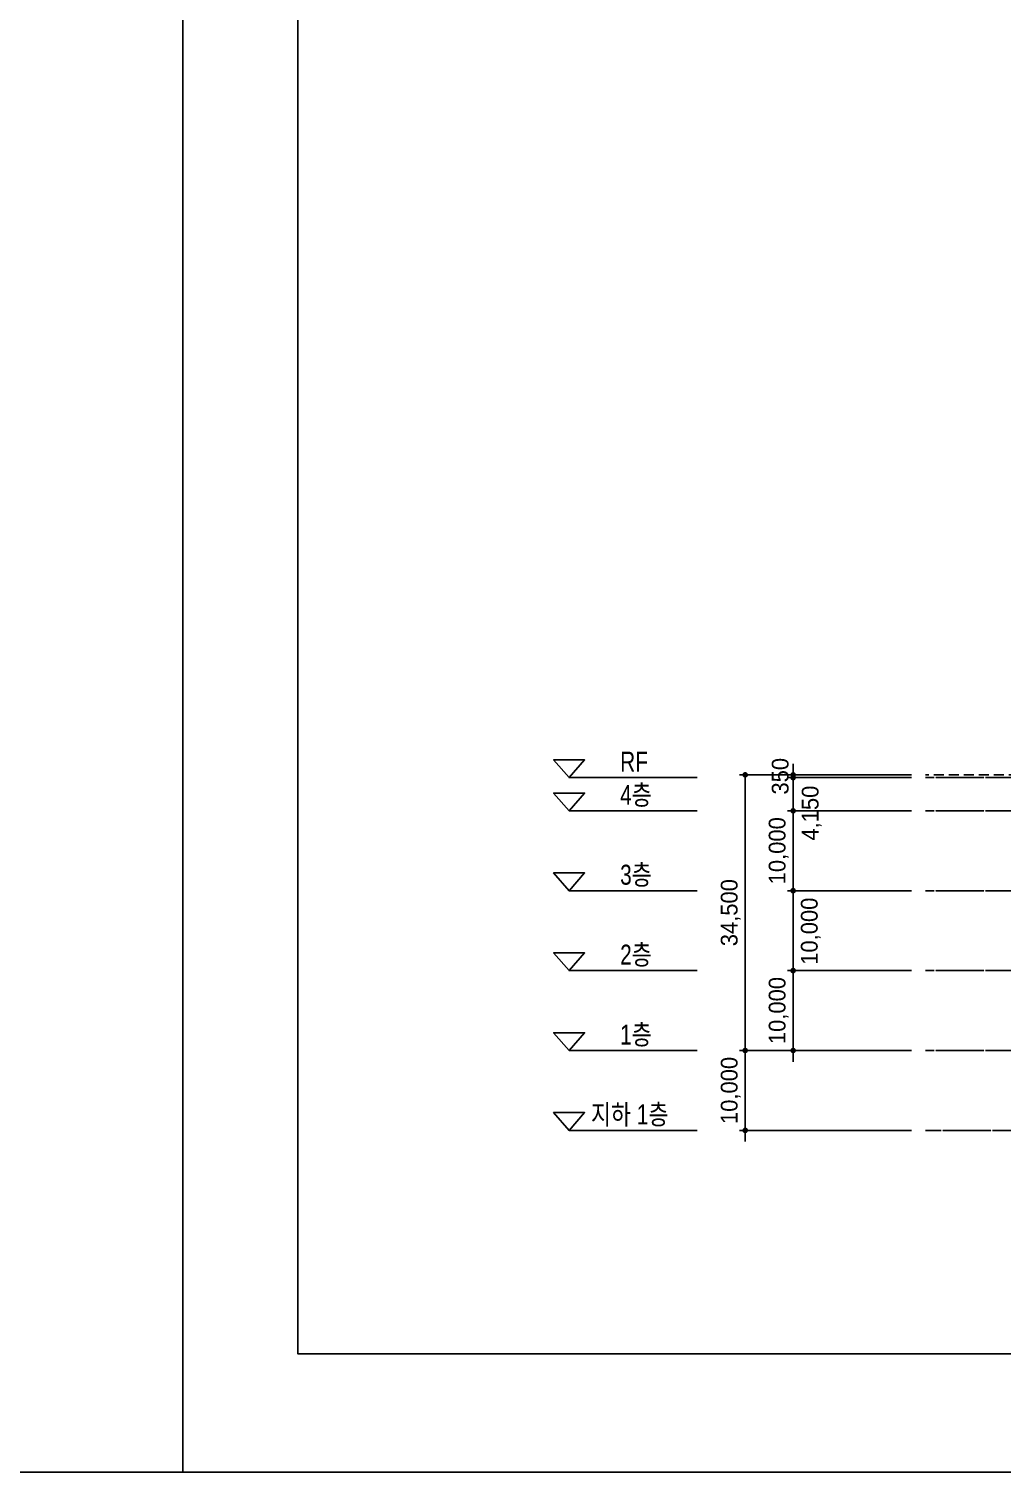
# Model space of a CAD drawing. Header units: millimetres. Extents: x 4754612 to 5801174, y 2368242 to 2777223.
# Drawn here: x 5277893 to 5399772, y 2368242 to 2548885 of the extents above; entities that cross this region are included whole.
import ezdxf
from ezdxf.enums import TextEntityAlignment as Align

# ---------------------------------------------------------------- set-up
doc = ezdxf.new("R2010")
doc.units = ezdxf.units.MM
doc.header["$LTSCALE"] = 1000
doc.linetypes.add('03 단지-0902$0$HIDDEN', pattern=[0.375, 0.25, -0.125])
doc.linetypes.add('CEN', pattern=[6.2, 6, -0.1, 0, -0.1])
doc.layers.get('DEFPOINTS').update_dxf_attribs({"color": 151})
for name, color, linetype in [('A-중심선', 10, 'CEN'), ('DIM', 7, 'Continuous'), ('SYM', 7, 'Continuous'), ('TEX', 3, 'Continuous')]:
    doc.layers.add(name, color=color, linetype=linetype)
doc.layers.add('Guide-line', color=151, linetype='Continuous', plot=False)
doc.styles.add('AUDIT_D_190715091641-0', font='')
doc.styles.add('주석', font='')
doc.styles.get('AUDIT_D_190715091641-0').set_extended_font_data('Dotum')
doc.styles.get('주석').set_extended_font_data('Dotum')
doc.dimstyles.new('scale600', dxfattribs={"dimscale": 600, "dimtxt": 2, "dimasz": 1, "dimexe": 1, "dimexo": 2.5, "dimgap": 0.8, "dimtad": 1, "dimdec": 0, "dimzin": 0, "dimdsep": 46, "dimlunit": 6, "dimtxsty": 'AUDIT_D_190715091641-0', "dimblk": 'DOT', "dimcen": 0, "dimdle": 1, "dimclrd": 256, "dimclre": 256, "dimclrt": 3, "dimadec": 0, "dimazin": 0, "dimtfac": 1, "dimtdec": 0, "dimtix": 1, "dimtmove": 2, "dimatfit": 3, "dimldrblk": 'DOT', "dimfxl": 0, "dimtolj": 1, "dimtzin": 0, "dimarcsym": 0})

# ---------------------------------------------------------------- blocks, each defined once
blk = doc.blocks.new('xxxxxxxx')
at = {"layer": 'DEFPOINTS', "linetype": 'ByBlock'}
for points in [[(44842066, -10941107), (45346066, -10941107), (45346066, -11297507), (44842066, -11297507)], [(44856466, -10955083), (45292815, -10955083), (45292815, -11282683), (44856466, -11282683)]]:
    blk.add_lwpolyline(points, close=True, dxfattribs=at)
blk = doc.blocks.new('_Dot')
at = {"color": 0, "linetype": 'ByBlock', "lineweight": -2}
blk.add_line((-0.5, 0), (-1, 0), dxfattribs=at)
at = {"color": 0, "linetype": 'ByBlock', "const_width": 0.5}
blk.add_lwpolyline([(-0.25, 0, 1), (0.25, 0, 1)], format="xyb", close=True, dxfattribs=at)
blk = doc.blocks.new('*D52')
at = {"layer": 'DEFPOINTS', "color": 0, "transparency": 16777216}
for p in [(5390180, 2431015), (5373599, 2421015), (5390180, 2421015)]:
    blk.add_point(p, dxfattribs=at)
at = {"layer": 'DIM', "lineweight": -2, "transparency": 16777216}
for p, q in [((5373599, 2431715), (5373599, 2432415)), ((5388430, 2431015), (5372899, 2431015)), ((5373599, 2431015), (5373599, 2421015)), ((5388430, 2421015), (5372899, 2421015)), ((5373599, 2420315), (5373599, 2419615))]:
    blk.add_line(p, q, dxfattribs=at)
at = {"layer": 'DIM', "lineweight": -2, "transparency": 16777216, "xscale": 700, "yscale": 700, "zscale": 700}
for p, rotation in [((5373599, 2431015), 270), ((5373599, 2421015), 90)]:
    blk.add_blockref('_Dot', p, dxfattribs=dict(at, rotation=rotation))
at = {"layer": 'DIM', "color": 3, "transparency": 16777216, "insert": (5371785, 2426015), "char_height": 2100, "attachment_point": 5, "rotation": 90, "style": 'AUDIT_D_190715091641-0'}
blk.add_mtext('\\A1;10,000', dxfattribs=at)
blk = doc.blocks.new('*D53')
at = {"layer": 'DEFPOINTS', "color": 0, "transparency": 16777216}
for p in [(5390180, 2441015), (5373599, 2431015), (5390180, 2431015)]:
    blk.add_point(p, dxfattribs=at)
at = {"layer": 'DIM', "lineweight": -2, "transparency": 16777216}
for p, q in [((5388430, 2441015), (5372899, 2441015)), ((5373599, 2440315), (5373599, 2431715)), ((5388430, 2431015), (5372899, 2431015))]:
    blk.add_line(p, q, dxfattribs=at)
at = {"layer": 'DIM', "lineweight": -2, "transparency": 16777216, "xscale": 700, "yscale": 700, "zscale": 700}
for p, rotation in [((5373599, 2441015), 90), ((5373599, 2431015), 270)]:
    blk.add_blockref('_Dot', p, dxfattribs=dict(at, rotation=rotation))
at = {"layer": 'DIM', "color": 3, "transparency": 16777216, "insert": (5375815, 2435945), "char_height": 2100, "attachment_point": 5, "rotation": 90, "style": 'AUDIT_D_190715091641-0'}
blk.add_mtext('\\A1;10,000', dxfattribs=at)
blk = doc.blocks.new('*D54')
at = {"layer": 'DEFPOINTS', "color": 0, "transparency": 16777216}
for p in [(5374771, 2455515), (5367599, 2421015), (5374771, 2421015)]:
    blk.add_point(p, dxfattribs=at)
at = {"layer": 'DIM', "lineweight": -2, "transparency": 16777216}
for p, q in [((5373021, 2455515), (5366899, 2455515)), ((5367599, 2454815), (5367599, 2421715)), ((5373021, 2421015), (5366899, 2421015))]:
    blk.add_line(p, q, dxfattribs=at)
at = {"layer": 'DIM', "lineweight": -2, "transparency": 16777216, "xscale": 700, "yscale": 700, "zscale": 700}
for p, rotation in [((5367599, 2455515), 90), ((5367599, 2421015), 270)]:
    blk.add_blockref('_Dot', p, dxfattribs=dict(at, rotation=rotation))
at = {"layer": 'DIM', "color": 3, "transparency": 16777216, "insert": (5365785, 2438265), "char_height": 2100, "attachment_point": 5, "rotation": 90, "style": 'AUDIT_D_190715091641-0'}
blk.add_mtext('\\A1;34,500', dxfattribs=at)
blk = doc.blocks.new('*D55')
at = {"layer": 'DEFPOINTS', "color": 0, "transparency": 16777216}
for p in [(5373599, 2451015), (5390180, 2451015), (5390180, 2441015)]:
    blk.add_point(p, dxfattribs=at)
at = {"layer": 'DIM', "lineweight": -2, "transparency": 16777216}
for p, q in [((5373599, 2451715), (5373599, 2452415)), ((5388430, 2451015), (5372899, 2451015)), ((5373599, 2441015), (5373599, 2451015)), ((5388430, 2441015), (5372899, 2441015)), ((5373599, 2440315), (5373599, 2439615))]:
    blk.add_line(p, q, dxfattribs=at)
at = {"layer": 'DIM', "lineweight": -2, "transparency": 16777216, "xscale": 700, "yscale": 700, "zscale": 700}
for p, rotation in [((5373599, 2451015), 270), ((5373599, 2441015), 90)]:
    blk.add_blockref('_Dot', p, dxfattribs=dict(at, rotation=rotation))
at = {"layer": 'DIM', "color": 3, "transparency": 16777216, "insert": (5371785, 2446015), "char_height": 2100, "attachment_point": 5, "rotation": 90, "style": 'AUDIT_D_190715091641-0'}
blk.add_mtext('\\A1;10,000', dxfattribs=at)
blk = doc.blocks.new('*D56')
at = {"layer": 'DEFPOINTS', "color": 0, "transparency": 16777216}
for p in [(5373599, 2455165), (5390180, 2455165), (5390180, 2451015)]:
    blk.add_point(p, dxfattribs=at)
at = {"layer": 'DIM', "lineweight": -2, "transparency": 16777216}
for p, q in [((5388430, 2455165), (5372899, 2455165)), ((5373599, 2451715), (5373599, 2454465)), ((5388430, 2451015), (5372899, 2451015))]:
    blk.add_line(p, q, dxfattribs=at)
at = {"layer": 'DIM', "lineweight": -2, "transparency": 16777216, "xscale": 700, "yscale": 700, "zscale": 700}
for p, rotation in [((5373599, 2455165), 90), ((5373599, 2451015), 270)]:
    blk.add_blockref('_Dot', p, dxfattribs=dict(at, rotation=rotation))
at = {"layer": 'DIM', "color": 3, "transparency": 16777216, "insert": (5375924, 2450725), "char_height": 2100, "attachment_point": 5, "rotation": 90, "style": 'AUDIT_D_190715091641-0'}
blk.add_mtext('\\A1;4,150', dxfattribs=at)
blk = doc.blocks.new('*D57')
at = {"layer": 'DEFPOINTS', "color": 0, "transparency": 16777216}
for p in [(5373599, 2455515), (5390180, 2455515), (5390180, 2455165)]:
    blk.add_point(p, dxfattribs=at)
at = {"layer": 'DIM', "lineweight": -2, "transparency": 16777216}
for p, q in [((5373599, 2456215), (5373599, 2456915)), ((5388430, 2455515), (5372899, 2455515)), ((5388430, 2455165), (5372899, 2455165)), ((5373599, 2455165), (5373599, 2455515)), ((5373599, 2454465), (5373599, 2453765))]:
    blk.add_line(p, q, dxfattribs=at)
at = {"layer": 'DIM', "lineweight": -2, "transparency": 16777216, "xscale": 700, "yscale": 700, "zscale": 700}
for p, rotation in [((5373599, 2455515), 270), ((5373599, 2455165), 90)]:
    blk.add_blockref('_Dot', p, dxfattribs=dict(at, rotation=rotation))
at = {"layer": 'DIM', "color": 3, "transparency": 16777216, "insert": (5371987, 2455340), "char_height": 2100, "attachment_point": 5, "rotation": 90, "style": 'AUDIT_D_190715091641-0'}
blk.add_mtext('\\A1;350', dxfattribs=at)
blk = doc.blocks.new('*D58')
at = {"layer": 'DEFPOINTS', "color": 0, "transparency": 16777216}
for p in [(5374771, 2421015), (5367599, 2411015), (5390180, 2411015)]:
    blk.add_point(p, dxfattribs=at)
at = {"layer": 'DIM', "lineweight": -2, "transparency": 16777216}
for p, q in [((5373021, 2421015), (5366899, 2421015)), ((5367599, 2421715), (5367599, 2422415)), ((5367599, 2421015), (5367599, 2411015)), ((5388430, 2411015), (5366899, 2411015)), ((5367599, 2410315), (5367599, 2409615))]:
    blk.add_line(p, q, dxfattribs=at)
at = {"layer": 'DIM', "lineweight": -2, "transparency": 16777216, "xscale": 700, "yscale": 700, "zscale": 700}
for p, rotation in [((5367599, 2421015), 270), ((5367599, 2411015), 90)]:
    blk.add_blockref('_Dot', p, dxfattribs=dict(at, rotation=rotation))
at = {"layer": 'DIM', "color": 3, "transparency": 16777216, "insert": (5365785, 2416015), "char_height": 2100, "attachment_point": 5, "rotation": 90, "style": 'AUDIT_D_190715091641-0'}
blk.add_mtext('\\A1;10,000', dxfattribs=at)

msp = doc.modelspace()

# ---------------------------------------------------------------- linework, layer by layer
at = {"layer": 'A-중심선', "color": 4, "linetype": '03 단지-0902$0$HIDDEN', "ltscale": 5}
msp.add_line((5707480.986, 2455515.382), (5390179.76, 2455515.382), dxfattribs=at)
at = {"layer": 'A-중심선'}
for p, q in [((5707480.986, 2455165.382), (5390179.76, 2455165.382)), ((5707480.986, 2451015.382), (5390179.76, 2451015.382)), ((5707480.986, 2441015.382), (5390179.76, 2441015.382)), ((5707480.986, 2431015.382), (5390179.76, 2431015.382)), ((5707480.986, 2421015.382), (5390179.76, 2421015.382)), ((5714557.715, 2411015.382), (5390179.76, 2411015.382))]:
    msp.add_line(p, q, dxfattribs=at)
at = {"layer": 'SYM'}
for points in [[(5345545.347, 2455165.382), (5347492.865, 2457387.044), (5343597.829, 2457387.044), (5345545.347, 2455165.382), (5361598.798, 2455165.382)], [(5345545.347, 2451015.382), (5347492.865, 2453237.044), (5343597.829, 2453237.044), (5345545.347, 2451015.382), (5361598.798, 2451015.382)], [(5345545.347, 2441015.382), (5347492.865, 2443237.044), (5343597.829, 2443237.044), (5345545.347, 2441015.382), (5361598.798, 2441015.382)], [(5345545.347, 2431015.382), (5347492.865, 2433237.044), (5343597.829, 2433237.044), (5345545.347, 2431015.382), (5361598.798, 2431015.382)], [(5345545.347, 2421015.382), (5347492.865, 2423237.044), (5343597.829, 2423237.044), (5345545.347, 2421015.382), (5361598.798, 2421015.382)], [(5345545.347, 2411015.382), (5347492.865, 2413237.044), (5343597.829, 2413237.044), (5345545.347, 2411015.382), (5361598.798, 2411015.382)]]:
    msp.add_lwpolyline(points, dxfattribs=at)

# ---------------------------------------------------------------- block references
at = {"layer": 'Guide-line'}
for p in [(-40048892.161, 13665748.774), (-39544892.161, 13665748.774)]:
    msp.add_blockref('xxxxxxxx', p, dxfattribs=at)

# ---------------------------------------------------------------- texts
at = {"layer": 'TEX', "color": 3, "style": '주석', "width": 0.8}
for s, p in [('RF', (5351933.6, 2457164.429)), ('4층', (5351933.6, 2453014.429)), ('3층', (5351933.6, 2443014.429)), ('2층', (5351933.6, 2433014.429)), ('1층', (5351933.6, 2423014.429)), ('지하 1층', (5348275.545, 2413014.429))]:
    msp.add_text(s, height=2500, dxfattribs=at).set_placement(p, align=Align.MIDDLE_LEFT)

# ---------------------------------------------------------------- dimensions: what is measured, and where the dimension line sits
at = {"layer": 'DIM'}
for base, p1, p2, angle, override, picture, middle in [((5373598.798, 2455515.382), (5390179.76, 2455165.382), (5390179.76, 2455515.382), 90, {"dimscale": 700, "dimtxt": 3}, '*D57', (5371987.373, 2455340.382)), ((5367598.798, 2421015.382), (5374771.298, 2455515.382), (5374771.298, 2421015.382), 270, {"dimscale": 700, "dimtxt": 3}, '*D54', (5365785.066, 2438265.382)), ((5373598.798, 2451015.382), (5390179.76, 2441015.382), (5390179.76, 2451015.382), 90, {"dimscale": 700, "dimtxt": 3}, '*D55', (5371785.066, 2446015.382)), ((5373598.798, 2421015.382), (5390179.76, 2431015.382), (5390179.76, 2421015.382), 270, {"dimscale": 700, "dimtxt": 3}, '*D52', (5371785.066, 2426015.382)), ((5367598.798, 2411015.382), (5374771.298, 2421015.382), (5390179.76, 2411015.382), 270, {"dimscale": 700, "dimtxt": 3, "dimtmove": 0}, '*D58', (5365785.066, 2416015.382))]:
    dim = msp.add_linear_dim(base=base, p1=p1, p2=p2, angle=angle, dimstyle='scale600', override=override, dxfattribs=at)
    dim.commit()
    dim.dimension.update_dxf_attribs({"geometry": picture, "text_midpoint": middle})
for base, p1, p2, angle, picture, middle in [((5373598.798, 2455165.382), (5390179.76, 2451015.382), (5390179.76, 2455165.382), 90, '*D56', (5375923.944, 2450725.495)), ((5373598.798, 2431015.382), (5390179.76, 2441015.382), (5390179.76, 2431015.382), 270, '*D53', (5375814.78, 2435944.908))]:
    dim = msp.add_linear_dim(base=base, p1=p1, p2=p2, angle=angle, dimstyle='scale600', override={"dimscale": 700, "dimtxt": 3}, dxfattribs=at)
    dim.commit()
    dim.dimension.update_dxf_attribs({"geometry": picture, "text_midpoint": middle, "dimtype": 160})

doc.saveas('drawing.dxf')
